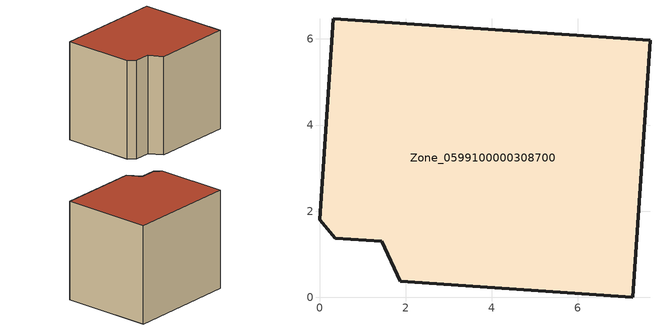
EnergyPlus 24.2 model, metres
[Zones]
Zone_0599100000308700
 floor ground (C_G): 0,1.8 0.32,6.47 7.68,5.97 7.27,0 1.87,0.37 1.44,1.3 0.37,1.37 z0
 wall outside (C_F): 0.32,6.47 0,1.8 0.37,1.37 1.44,1.3 1.87,0.37 7.27,0 7.68,5.97 0.32,6.47 z0:6.62
 roof outside (C_R): 7.27,0 7.68,5.97 0.32,6.47 0,1.8 0.37,1.37 1.44,1.3 1.87,0.37 z6.62
[BUILDING]
Pand.0599100000308700: North Axis=0; Terrain=City; Loads Convergence Tolerance Value=0.04; Temperature Convergence Tolerance Value=0.4; Solar Distribution=FullExterior; Maximum Number of Warmup Days=25; Minimum Number of Warmup Days=1
[Site:Location]
Rotterdam.The.Hague.AP_ZH_NLD Design_Conditions: Latitude=51.96; Longitude=4.45; Time Zone=1; Elevation=-4.5
[SITE:GROUNDTEMPERATURE:BUILDINGSURFACE]
18, 18, 18, 18, 18, 18, 18, 18, 18, 18, 18, 18
[MATERIAL] Thermal Absorptance=0.9; Solar Absorptance=0.7; Visible Absorptance=0.7
Name | Roughness | Thickness | Conductivity | Density | Specific Heat
G.TI.1946 | MediumSmooth | 0.15 | 1 | 540 | 1210
F.TI.1946 | Rough | 0.3 | 0.857143 | 1920 | 840
R.TI.1946 | MediumRough | 0.2 | 0.1 | 1500 | 1000
[CONSTRUCTION]
C_G: G.TI.1946
C_F: F.TI.1946
C_R: R.TI.1946
[ZONE]
Zone_0599100000308700: Type=1; Multiplier=1; Ceiling Height=Autocalculate; Volume=Autocalculate; Floor Area=autocalculate; Part of Total Floor Area=Yes
[ZONEINFILTRATION:DESIGNFLOWRATE]
Infil_Zone_0599100000308700: Zone or ZoneList or Space or SpaceList=Zone_0599100000308700; Schedule=AlwaysOn; Design Flow Rate Calculation Method=Flow/Area; Flow Rate per Floor Area=0.003; Constant Term Coefficient=1; Temperature Term Coefficient=0; Velocity Term Coefficient=0; Velocity Squared Term Coefficient=0
[HVACTEMPLATE:ZONE:IDEALLOADSAIRSYSTEM]
Zone_0599100000308700: Maximum Heating Supply Air Temperature=50; Minimum Cooling Supply Air Temperature=13; Maximum Heating Supply Air Humidity Ratio=0.0156; Minimum Cooling Supply Air Humidity Ratio=0.0077; Heating Limit=NoLimit; Cooling Limit=NoLimit; Dehumidification Control Type=ConstantSensibleHeatRatio; Cooling Sensible Heat Ratio=0.7; Dehumidification Setpoint=60; Humidification Control Type=None; Humidification Setpoint=30; Outdoor Air Method=None; Outdoor Air Flow Rate per Person=0.00944; Outdoor Air Flow Rate per Zone Floor Area=0; Outdoor Air Flow Rate per Zone=0; Demand Controlled Ventilation Type=None; Outdoor Air Economizer Type=NoEconomizer; Heat Recovery Type=None; Sensible Heat Recovery Effectiveness=0.7; Latent Heat Recovery Effectiveness=0.65
[ZONECONTROL:THERMOSTAT]
ThermostatControl_Zone_0599100000308700: Zone or ZoneList=Zone_0599100000308700; Control Type Schedule=DualSetpointControlType; Control 1=Thermostat_Zone_0599100000308700; Temperature Difference Between Cutout And Setpoint=0
[THERMOSTATSETPOINT:DUALSETPOINT]
Thermostat_Zone_0599100000308700: Heating Setpoint Temperature Schedule=HeatingSetpoint_Zone_0599100000308700; Cooling Setpoint Temperature Schedule=CoolingSetpoint_Zone_0599100000308700
[SCHEDULE:COMPACT]
HeatingSetpoint_Zone_0599100000308700: Through: 12/31, For: AllDays, Until: 24:00, 21
CoolingSetpoint_Zone_0599100000308700: Through: 12/31, For: AllDays, Until: 24:00, 24
DualSetpointControlType: Through: 12/31, For: AllDays, Until: 24:00, 4
AlwaysOn: Through: 12/31, For: AllDays, Until: 24:00, 1
